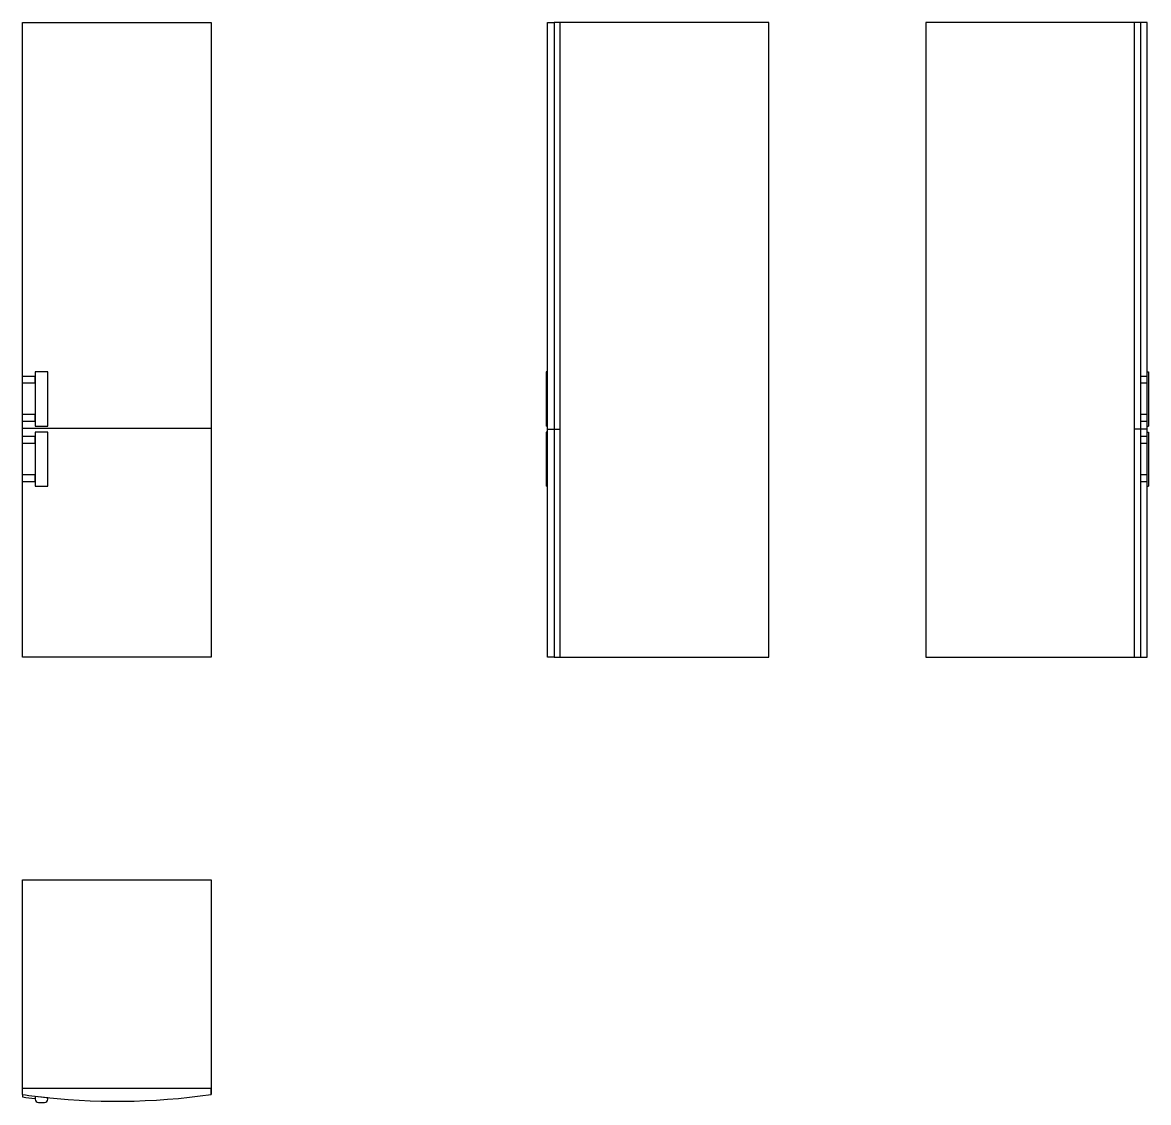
# Model space of a CAD drawing. Header units: millimetres. Extents: x 3226 to 4140, y 2427 to 2816.
# Drawn here: x 3226.4 to 3581.3, y 2427.5 to 2767.9 of the extents above; entities outside this region: 1.
import ezdxf

# ---------------------------------------------------------------- set-up
doc = ezdxf.new("R2010")
doc.units = ezdxf.units.MM

msp = doc.modelspace()

# ---------------------------------------------------------------- linework, layer by layer
for p, q in [((3226.41, 2567.91), (3226.42, 2767.91)), ((3226.42, 2767.91), (3285.92, 2767.91)), ((3285.92, 2767.91), (3285.92, 2567.91)), ((3391.86, 2567.91), (3391.86, 2767.91)), ((3391.86, 2767.91), (3393.98, 2767.91)), ((3461.68, 2767.91), (3393.98, 2767.91)), ((3393.98, 2767.91), (3393.98, 2567.91)), ((3395.85, 2567.91), (3395.85, 2767.91)), ((3461.68, 2567.91), (3461.68, 2767.91)), ((3580.92, 2767.91), (3511.09, 2767.91)), ((3511.09, 2767.91), (3511.09, 2567.91)), ((3576.93, 2567.91), (3576.93, 2767.91)), ((3578.79, 2767.91), (3578.79, 2567.91)), ((3580.92, 2567.91), (3580.92, 2767.91)), ((3391.46, 2657.8), (3391.46, 2640.71)), ((3391.86, 2657.8), (3391.46, 2657.8)), ((3580.92, 2656.38), (3578.79, 2656.38)), ((3580.92, 2657.8), (3581.31, 2657.8)), ((3581.31, 2657.8), (3581.31, 2640.71)), ((3578.79, 2654.31), (3580.92, 2654.31)), ((3580.92, 2644.31), (3578.79, 2644.31)), ((3391.86, 2640.71), (3391.46, 2640.71)), ((3393.98, 2640.71), (3393.98, 2638.82)), ((3578.79, 2642.23), (3580.92, 2642.23)), ((3578.79, 2640.71), (3578.79, 2638.82)), ((3580.92, 2640.71), (3581.31, 2640.71)), ((3285.92, 2639.91), (3226.42, 2639.91)), ((3391.86, 2638.82), (3391.46, 2638.82)), ((3391.46, 2638.82), (3391.46, 2621.74)), ((3391.86, 2639.77), (3395.85, 2639.77)), ((3580.92, 2639.77), (3576.93, 2639.77)), ((3580.92, 2637.4), (3578.79, 2637.4)), ((3578.79, 2637.4), (3578.79, 2635.33)), ((3580.92, 2638.82), (3581.31, 2638.82)), ((3581.31, 2638.82), (3581.31, 2621.74)), ((3578.79, 2635.33), (3580.92, 2635.33)), ((3580.92, 2625.33), (3578.79, 2625.33)), ((3578.79, 2625.33), (3578.79, 2623.26)), ((3578.79, 2623.26), (3580.92, 2623.26)), ((3391.86, 2621.74), (3391.46, 2621.74)), ((3580.92, 2621.74), (3581.31, 2621.74)), ((3285.92, 2567.91), (3226.41, 2567.91)), ((3393.98, 2567.91), (3391.86, 2567.91)), ((3393.98, 2567.91), (3461.68, 2567.91)), ((3393.98, 2567.91), (3395.85, 2567.91)), ((3511.09, 2567.91), (3580.92, 2567.91)), ((3511.09, 2567.91), (3512.96, 2567.91)), ((3285.91, 2430.02), (3285.91, 2431.89)), ((3230.39, 2429.49), (3230.38, 2428.54)), ((3234.38, 2428.54), (3234.39, 2429.03)), ((3231.42, 2427.5), (3233.34, 2427.5))]:
    msp.add_line(p, q)
for points in [[(4140.44, 2816.02), (4140.44, 2815.26), (4140.44, 2815.26)], [(3226.42, 2654.31), (3226.42, 2654.31), (3230.39, 2654.31), (3230.39, 2656.38), (3226.42, 2656.38)], [(3230.39, 2640.71), (3234.39, 2640.71), (3234.39, 2657.8), (3230.39, 2657.8), (3230.39, 2640.71)], [(3226.42, 2642.23), (3226.42, 2642.23), (3230.39, 2642.23), (3230.39, 2644.31), (3226.42, 2644.31)], [(3226.47, 2635.33), (3226.47, 2635.33), (3230.44, 2635.33), (3230.44, 2637.4), (3226.47, 2637.4)], [(3230.44, 2621.74), (3234.44, 2621.74), (3234.44, 2638.82), (3230.44, 2638.82), (3230.44, 2621.74)], [(3226.47, 2623.26), (3226.47, 2623.26), (3230.44, 2623.26), (3230.44, 2625.33), (3226.47, 2625.33)], [(3226.41, 2430.02), (3226.41, 2497.72), (3285.91, 2497.72)], [(3285.91, 2497.72), (3285.91, 2430.02)], [(3285.91, 2431.89), (3285.91, 2431.89), (3226.41, 2431.89)], [(3226.41, 2430.02), (3226.41, 2429.25), (3226.41, 2429.25)]]:
    msp.add_lwpolyline(points)
for centre, radius, start, end in [((3256.16, 2637.1), 209.21, 261.8246, 262.9241), ((3248.01, 2573.88), 146.23, 261.5078, 263.0786), ((3231.42, 2428.54), 1.04, 180, 270), ((3256.16, 2637.1), 209.21, 262.9241, 278.1754), ((3256.16, 2637.1), 209.21, 262.9241, 264.0268), ((3233.34, 2428.54), 1.04, 270, 0)]:
    msp.add_arc(centre, radius, start, end)

doc.saveas('drawing.dxf')
